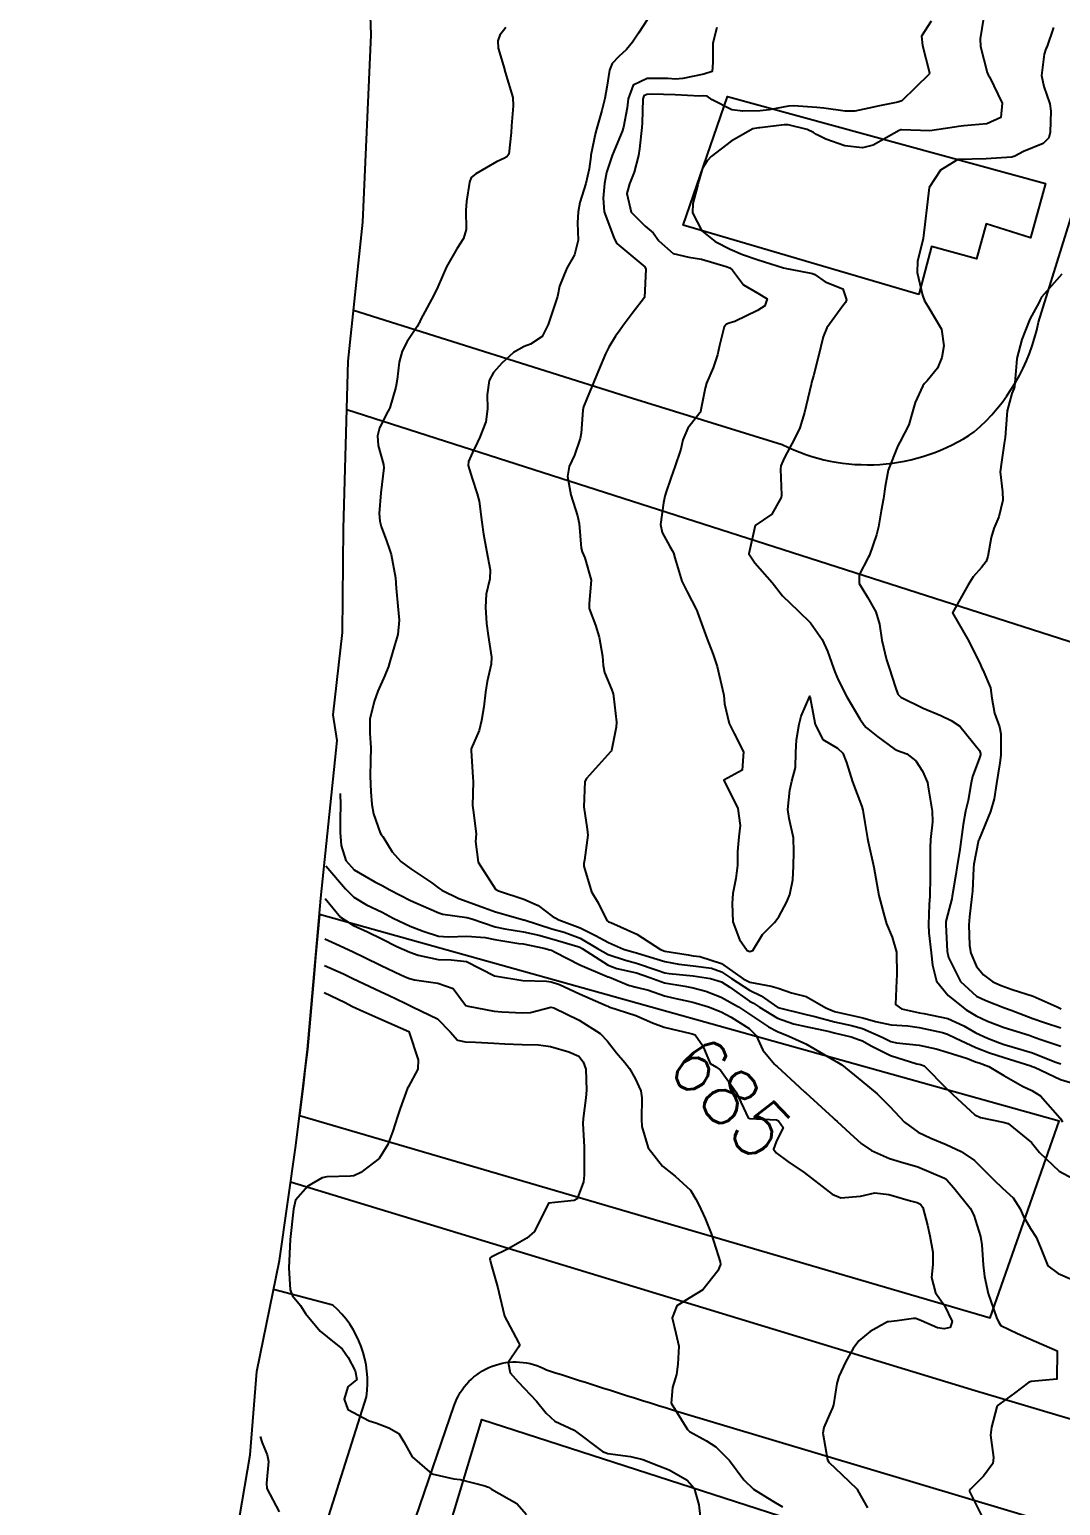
# Model space of a CAD drawing. Header units: metres. Extents: x 292545 to 299085, y 7450245 to 7463078.
# Drawn here: x 296280 to 296352.8, y 7460068.7 to 7460172.9 of the extents above; entities that cross this region are included whole.
import ezdxf
from ezdxf.enums import TextEntityAlignment as Align

# ---------------------------------------------------------------- set-up
doc = ezdxf.new("R2010")
doc.units = ezdxf.units.M
for name, color, linetype in [('Area', 45, 'Continuous'), ('Cotas', 45, 'Continuous'), ('Curvas de Nivel 1m', 11, 'Continuous'), ('Curvas de Nivel 5m', 15, 'Continuous'), ('Edificações', 30, 'Continuous'), ('Vias Primárias', 230, 'Continuous')]:
    doc.layers.add(name, color=color, linetype=linetype)
doc.styles.add('Style-STANDARD', font='STANDARD.shx')

msp = doc.modelspace()

# ---------------------------------------------------------------- linework, layer by layer
at = {"layer": 'Area'}
msp.add_polyline3d([(296294.26, 7460064.4, 692.84), (296295.6, 7460072.27, 688.8), (296296.09, 7460078.17, 694.48), (296297.68, 7460085.99, 687.72), (296298.83, 7460094.12, 689.76), (296299.35, 7460098.31, 695.16), (296299.65, 7460100.9, 696.01), (296300.6, 7460111.58, 685.22), (296301.74, 7460122.71, 681.8), (296301.47, 7460124.5, 681.81), (296302.13, 7460130.32, 682.02), (296302.19, 7460137.65, 681.9), (296302.52, 7460149.48, 682), (296303.56, 7460159.28, 689.66), (296304.14, 7460172.51, 682.76), (296304.04, 7460175.19, 683.02)], dxfattribs=at)
at = {"layer": 'Curvas de Nivel 1m', "flags": 128}
for points, elevation in [([(296323.66, 7460173.63), (296323.01, 7460172.61), (296322.59, 7460171.98), (296322.15, 7460171.46), (296321.62, 7460170.97), (296321.14, 7460170.47), (296320.97, 7460170), (296320.77, 7460168.82), (296320.64, 7460168), (296320.42, 7460167.16), (296320.09, 7460166), (296319.98, 7460165.58), (296319.65, 7460164.01), (296319.64, 7460163.91), (296319.53, 7460163.04), (296319.3, 7460162.01), (296318.86, 7460160.66), (296318.74, 7460160.02), (296318.71, 7460159.24), (296318.76, 7460158.02), (296318.5, 7460156.98), (296317.96, 7460156.03), (296317.43, 7460154.76), (296317.31, 7460154.16), (296317.28, 7460154.04), (296316.82, 7460152.63), (296316.64, 7460152.05), (296316.22, 7460151.22), (296315.38, 7460150.66), (296314.94, 7460150.51), (296314.18, 7460150.08), (296313.37, 7460149.34), (296312.77, 7460148.68), (296312.48, 7460148.1), (296312.34, 7460147.1), (296312.35, 7460146.1), (296312.23, 7460145.19), (296311.81, 7460144.1), (296311.64, 7460143.76), (296311.29, 7460143.02), (296311.02, 7460142.38), (296311, 7460142.11), (296311.27, 7460141.18), (296311.63, 7460140.11), (296311.77, 7460139.58), (296311.96, 7460138.1), (296312.06, 7460137.26), (296312.28, 7460136.1), (296312.54, 7460134.75), (296312.51, 7460134.1), (296312.25, 7460133.02), (296312.2, 7460132.1), (296312.29, 7460130.96), (296312.39, 7460130.1), (296312.63, 7460128.58), (296312.62, 7460128.09), (296312.33, 7460126.87), (296312.2, 7460126.1), (296312.09, 7460125.08), (296311.94, 7460124.1), (296311.76, 7460123.4), (296311.21, 7460122.11), (296311.19, 7460121.96), (296311.31, 7460120.11), (296311.33, 7460119.79), (296311.29, 7460118.11), (296311.33, 7460117.77), (296311.55, 7460116.1), (296311.5, 7460115.58), (296311.7, 7460114.1), (296312.92, 7460112.2), (296313.13, 7460112.09), (296314.92, 7460111.49), (296315.92, 7460111.06), (296316.91, 7460110.29), (296317.39, 7460110.04), (296318.89, 7460109.48), (296319.96, 7460108.94), (296320.88, 7460108.43), (296321.95, 7460107.98), (296322.67, 7460107.77), (296322.87, 7460107.72), (296323.24, 7460107.59), (296324.86, 7460107.1), (296325.85, 7460106.92), (296326.86, 7460106.8), (296328.15, 7460106.62), (296328.86, 7460106.38), (296329.57, 7460105.89), (296330.84, 7460105.07), (296331.66, 7460104.68), (296332.83, 7460103.85), (296334.83, 7460103.37), (296335.44, 7460103.21), (296336.82, 7460102.85), (296338.02, 7460102.59), (296338.81, 7460102.37), (296340.19, 7460101.77), (296340.8, 7460101.46), (296341.21, 7460101.35), (296342.8, 7460101.2), (296344.01, 7460100.93), (296344.79, 7460100.71), (296346.22, 7460100.26), (296346.79, 7460100.03), (296347.04, 7460099.94), (296347.71, 7460099.68), (296348.77, 7460099.05), (296350.1, 7460098.31), (296350.76, 7460097.99), (296351.37, 7460097.63), (296352.74, 7460096.04), (296352.91, 7460095.79)], 681), ([(296343.66, 7460173.46), (296342.97, 7460172.41), (296343.04, 7460171.74), (296343.53, 7460169.82), (296343.52, 7460169.73), (296341.59, 7460167.85), (296341.31, 7460167.75), (296339.89, 7460167.48), (296339.59, 7460167.41), (296338.26, 7460167.11), (296337.58, 7460167.11), (296336.08, 7460167.32), (296335.59, 7460167.38), (296333.95, 7460167.49), (296333.59, 7460167.47), (296332.23, 7460167.22), (296331.58, 7460167.15), (296330.36, 7460167.11), (296329.58, 7460167.22), (296328.21, 7460167.91), (296327.84, 7460168.17), (296327.6, 7460168.19), (296327.34, 7460168.18), (296325.6, 7460168.27), (296323.95, 7460168.31), (296323.6, 7460168.3), (296323.37, 7460168.2), (296323.3, 7460167.97), (296323.26, 7460166.29), (296323.24, 7460165.97), (296323.07, 7460164.45), (296323, 7460163.98), (296322.71, 7460162.8), (296322.37, 7460161.98), (296322.18, 7460161.31), (296322.49, 7460159.98), (296323.48, 7460159), (296324.03, 7460158.52), (296324.45, 7460157.96), (296325.46, 7460157.07), (296326.56, 7460156.82), (296327.45, 7460156.66), (296329.2, 7460156.15), (296329.45, 7460156.05), (296329.63, 7460155.9), (296330.41, 7460154.86), (296331.43, 7460154.26), (296332.08, 7460153.86), (296331.91, 7460153.38), (296331.41, 7460153.05), (296329.79, 7460152.28), (296329.41, 7460152.15), (296329.22, 7460152.08), (296329.05, 7460151.9), (296328.71, 7460150.58), (296328.57, 7460149.91), (296328.27, 7460149), (296327.8, 7460147.92), (296327.7, 7460147.57), (296327.39, 7460145.92), (296327.37, 7460145.88), (296327.33, 7460145.83), (296326.49, 7460144.75), (296326.14, 7460143.93), (296325.98, 7460143.25), (296325.54, 7460141.94), (296325.47, 7460141.75), (296325.27, 7460141.15), (296324.96, 7460140.24), (296324.87, 7460139.95), (296324.78, 7460139.48), (296324.55, 7460137.95), (296324.67, 7460137.39), (296325.22, 7460136.4), (296325.39, 7460136.12), (296325.47, 7460135.95), (296325.56, 7460135.59), (296326.06, 7460133.94), (296326.44, 7460133.19), (296327.1, 7460131.92), (296327.11, 7460131.87), (296327.16, 7460131.74), (296327.83, 7460129.91), (296328.28, 7460128.76), (296328.55, 7460127.91), (296329, 7460125.99), (296329.02, 7460125.9), (296329.08, 7460125.29), (296329.4, 7460123.9), (296329.75, 7460123.2), (296330.41, 7460121.89), (296330.32, 7460120.6), (296329.02, 7460119.9), (296330.01, 7460117.89), (296330.18, 7460116.69), (296330.08, 7460115.89), (296329.99, 7460114.86), (296329.98, 7460113.89), (296329.87, 7460112.96), (296329.67, 7460111.89), (296329.61, 7460111.2), (296329.67, 7460109.89), (296330.12, 7460108.66), (296330.67, 7460107.88), (296330.87, 7460107.81), (296331.06, 7460107.88), (296331.75, 7460109), (296332.59, 7460109.85), (296332.91, 7460110.25), (296333.46, 7460111.3), (296333.68, 7460111.84), (296333.9, 7460112.87), (296333.94, 7460113.84), (296333.96, 7460114.84), (296333.93, 7460115.84), (296333.64, 7460117.19), (296333.55, 7460117.84), (296333.67, 7460119.19), (296333.81, 7460119.84), (296334.07, 7460120.8), (296334.11, 7460121.84), (296334.14, 7460122.75), (296334.33, 7460123.84), (296334.49, 7460124.42), (296335.09, 7460125.83), (296335.46, 7460123.82), (296336, 7460122.76), (296337.05, 7460122.16), (296337.41, 7460121.8), (296337.68, 7460121.15), (296338.1, 7460119.79), (296338.75, 7460118.03), (296338.83, 7460117.78), (296338.85, 7460117.64), (296338.98, 7460116.92), (296339.15, 7460115.78), (296339.2, 7460115.55), (296339.61, 7460113.77), (296339.75, 7460112.96), (296339.97, 7460111.77), (296340.33, 7460110.35), (296340.5, 7460109.76), (296340.89, 7460108.81), (296341.21, 7460107.76), (296341.24, 7460106.14), (296341.2, 7460105.75), (296341.14, 7460104.06), (296341.56, 7460103.75), (296342.83, 7460103.47), (296343.13, 7460103.42), (296344.82, 7460103.07), (296345.96, 7460102.55), (296346.81, 7460102.06), (296347.63, 7460101.68), (296348.48, 7460101.35), (296348.8, 7460101.24), (296349.37, 7460101.08), (296350.79, 7460100.65), (296352.38, 7460100.03), (296352.79, 7460099.87)], 679), ([(296347.34, 7460173.68), (296347.1, 7460172.22), (296347.13, 7460171.69), (296347.61, 7460169.85), (296347.68, 7460169.68), (296347.76, 7460169.53), (296348.65, 7460167.67), (296348.57, 7460166.67), (296347.57, 7460166.22), (296345.95, 7460166.09), (296345.57, 7460166.04), (296345.3, 7460165.98), (296343.56, 7460165.73), (296341.56, 7460165.8), (296341.52, 7460165.8), (296341.4, 7460165.75), (296339.55, 7460164.72), (296338.81, 7460164.53), (296337.55, 7460164.66), (296336.23, 7460165.14), (296335.56, 7460165.46), (296335.35, 7460165.61), (296334.91, 7460165.83), (296333.57, 7460166.14), (296333.28, 7460166.14), (296331.56, 7460165.95), (296331.49, 7460165.95), (296331.07, 7460165.87), (296329.55, 7460165.01), (296328.14, 7460163.91), (296327.84, 7460163.61), (296327.53, 7460163.1), (296327.25, 7460162.2), (296327.19, 7460161.92), (296326.83, 7460160.6), (296326.82, 7460159.93), (296327.48, 7460158.67), (296328.41, 7460157.91), (296329.47, 7460157.38), (296330.34, 7460157.01), (296331.45, 7460156.62), (296333.24, 7460156.06), (296333.45, 7460156), (296334.32, 7460155.84), (296335.28, 7460155.66), (296335.44, 7460155.59), (296336.18, 7460155.07), (296337.43, 7460154.58), (296337.67, 7460153.8), (296337.61, 7460153.61), (296337.42, 7460153.38), (296336.3, 7460151.82), (296336.03, 7460151.18), (296335.71, 7460149.82), (296335.36, 7460148.43), (296335.22, 7460147.96), (296335.19, 7460147.83), (296334.83, 7460146.34), (296334.72, 7460145.84), (296334.39, 7460144.76), (296333.94, 7460143.84), (296333.71, 7460143.43), (296333.29, 7460142.63), (296333.05, 7460142.08), (296333.02, 7460141.85), (296333.1, 7460140.01), (296333.08, 7460139.85), (296332.42, 7460138.68), (296331.23, 7460137.87), (296330.79, 7460135.88), (296331.2, 7460135.24), (296332.44, 7460133.86), (296333.17, 7460132.92), (296334.28, 7460131.84), (296335.15, 7460131.01), (296335.97, 7460129.82), (296336.33, 7460129.01), (296336.75, 7460127.81), (296336.85, 7460127.54), (296337.1, 7460126.98), (296337.71, 7460125.79), (296338.62, 7460124.23), (296338.92, 7460123.78), (296339.06, 7460123.61), (296339.88, 7460122.95), (296341.05, 7460122.1), (296341.28, 7460121.99), (296341.94, 7460121.75), (296342.56, 7460121.26), (296343.03, 7460120.53), (296343.39, 7460119.73), (296343.47, 7460119.27), (296343.71, 7460117.72), (296343.75, 7460116.96), (296343.61, 7460115.72), (296343.57, 7460115.12), (296343.59, 7460113.72), (296343.58, 7460113.08), (296343.55, 7460111.72), (296343.52, 7460111.12), (296343.46, 7460109.72), (296343.49, 7460109.13), (296343.66, 7460107.72), (296343.74, 7460106.84), (296344.02, 7460105.72), (296344.84, 7460104.69), (296346.11, 7460103.7), (296346.83, 7460103.26), (296347.62, 7460102.88), (296348.81, 7460102.44), (296350.56, 7460101.89), (296350.8, 7460101.81), (296351.31, 7460101.63), (296352.8, 7460101.12)], 678), ([(296313.65, 7460173.01), (296313.23, 7460172.49), (296313.07, 7460172.09), (296313.11, 7460171.57), (296313.55, 7460170.08), (296313.56, 7460170.03), (296313.61, 7460169.87), (296314.15, 7460168.07), (296314.16, 7460167.49), (296314.05, 7460166.08), (296314.02, 7460165.62), (296313.85, 7460164.08), (296313.72, 7460163.89), (296313.54, 7460163.81), (296312.99, 7460163.54), (296311.53, 7460162.7), (296311.21, 7460162.43), (296311.09, 7460162.11), (296310.87, 7460160.75), (296310.82, 7460160.12), (296310.84, 7460158.76), (296310.66, 7460158.12), (296310.18, 7460157.41), (296309.45, 7460156.13), (296308.85, 7460154.72), (296308.57, 7460154.14), (296307.62, 7460152.38), (296307.52, 7460152.16), (296307.49, 7460152.08), (296307.4, 7460151.91), (296306.69, 7460150.86), (296306.34, 7460150.17), (296306.13, 7460149.41), (296305.98, 7460148.17), (296305.88, 7460147.64), (296305.46, 7460146.18), (296305.42, 7460146.09), (296305.33, 7460145.93), (296304.73, 7460144.77), (296304.6, 7460144.19), (296304.64, 7460143.53), (296305.01, 7460142.18), (296305.04, 7460141.94), (296304.82, 7460140.19), (296304.72, 7460138.71), (296304.76, 7460138.19), (296304.86, 7460137.81), (296305.22, 7460136.8), (296305.45, 7460136.18), (296305.56, 7460135.82), (296305.86, 7460134.17), (296305.9, 7460133.44), (296306.03, 7460132.17), (296306.12, 7460131.2), (296306.02, 7460130.17), (296305.82, 7460129.48), (296305.44, 7460128.18), (296305.37, 7460127.92), (296305.1, 7460127.28), (296304.62, 7460126.19), (296304.35, 7460125.45), (296304.05, 7460124.2), (296304.05, 7460123.21), (296304.13, 7460122.19), (296304.11, 7460121.27), (296304.07, 7460120.19), (296304.12, 7460119.08), (296304.2, 7460118.19), (296304.31, 7460117.52), (296304.78, 7460116.18), (296304.86, 7460116.07), (296304.97, 7460115.92), (296305.63, 7460114.85), (296306.23, 7460114.17), (296306.95, 7460113.65), (296308.43, 7460112.65), (296308.93, 7460112.28), (296309.13, 7460112.14), (296310.34, 7460111.55), (296310.92, 7460111.33), (296312.13, 7460110.88), (296312.91, 7460110.6), (296314.81, 7460110.07), (296314.9, 7460110.05), (296314.93, 7460110.05), (296316.89, 7460109.41), (296317.76, 7460109.16), (296318.88, 7460108.75), (296320.12, 7460108.01), (296320.87, 7460107.59), (296322.08, 7460107.2), (296322.86, 7460106.99), (296324.33, 7460106.48), (296324.86, 7460106.31), (296325.17, 7460106.26), (296326.85, 7460106.1), (296328.09, 7460105.91), (296328.85, 7460105.67), (296329.45, 7460105.29), (296330.84, 7460104.31), (296331.11, 7460104.15), (296331.55, 7460103.87), (296332.82, 7460103.1), (296333.94, 7460102.71), (296334.81, 7460102.51), (296336.47, 7460102.15), (296336.81, 7460102.07), (296338.01, 7460101.79), (296338.6, 7460101.58), (296338.8, 7460101.49), (296339.41, 7460101.16), (296340.79, 7460100.46), (296342.64, 7460099.88), (296342.78, 7460099.86), (296342.89, 7460099.84), (296343.15, 7460099.73), (296344.76, 7460098.11), (296345.17, 7460097.71), (296346.74, 7460096.28), (296347.14, 7460096.09), (296348.73, 7460095.77), (296349.08, 7460095.66), (296350.72, 7460094.33), (296351.29, 7460093.63), (296352.69, 7460092.3), (296353.99, 7460091.6)], 682), ([(296352.27, 7460173.01), (296351.8, 7460171.63), (296351.75, 7460171.51), (296351.63, 7460171.15), (296351.43, 7460169.63), (296351.6, 7460168.85), (296352.02, 7460167.63), (296352.09, 7460167.12), (296352.05, 7460165.63), (296351.96, 7460165.23), (296351.55, 7460164.83), (296350.17, 7460164.27), (296349.55, 7460163.95), (296349.33, 7460163.88), (296347.54, 7460163.76), (296345.54, 7460163.71), (296344.3, 7460162.96), (296343.51, 7460161.73), (296343.3, 7460159.92), (296343.28, 7460159.73), (296343.08, 7460158.14), (296343, 7460157.73), (296342.68, 7460156.52), (296342.66, 7460155.74), (296343.04, 7460154.12), (296343.19, 7460153.73), (296343.42, 7460153.35), (296344.39, 7460151.72), (296344.55, 7460150.55), (296344.4, 7460149.72), (296344.1, 7460148.98), (296343.36, 7460148.08), (296343.18, 7460147.9), (296343.07, 7460147.73), (296342.52, 7460146.55), (296342.29, 7460145.74), (296342.08, 7460144.98), (296341.45, 7460143.75), (296341.3, 7460143.49), (296340.61, 7460141.77), (296340.41, 7460140.63), (296340.28, 7460139.77), (296340.12, 7460138.9), (296339.93, 7460137.77), (296339.79, 7460137.21), (296339.29, 7460135.78), (296339.27, 7460135.73), (296339.21, 7460135.62), (296338.58, 7460134.4), (296338.58, 7460133.79), (296339.17, 7460132.81), (296339.75, 7460131.77), (296340, 7460130.92), (296340.16, 7460129.77), (296340.49, 7460128.39), (296340.7, 7460127.76), (296341.1, 7460126.51), (296341.29, 7460125.96), (296341.52, 7460125.75), (296343.08, 7460124.98), (296344.33, 7460124.46), (296345.07, 7460124.12), (296345.67, 7460123.7), (296347.05, 7460121.99), (296347.12, 7460121.77), (296347.12, 7460121.69), (296347.04, 7460121.41), (296346.57, 7460120.15), (296346.48, 7460119.7), (296346.25, 7460118.46), (296346.08, 7460117.7), (296345.9, 7460116.78), (296345.76, 7460115.7), (296345.67, 7460115), (296345.46, 7460113.7), (296345.4, 7460113.24), (296345.14, 7460111.71), (296345.1, 7460111.53), (296344.91, 7460110.81), (296344.69, 7460109.92), (296344.68, 7460109.71), (296344.78, 7460107.8), (296344.8, 7460107.71), (296344.87, 7460107.39), (296345.71, 7460105.7), (296346.84, 7460104.66), (296347.5, 7460104.34), (296348.83, 7460103.84), (296349.3, 7460103.66), (296350.82, 7460103.08), (296351.65, 7460102.79), (296352.81, 7460102.41)], 677), ([(296352.87, 7460155.62), (296351.43, 7460153.99), (296351.32, 7460153.75), (296351.26, 7460153.64), (296350.61, 7460152.44), (296350.31, 7460151.65), (296350.04, 7460151), (296349.7, 7460149.66), (296349.68, 7460149.35), (296349.52, 7460147.66), (296349.48, 7460147.53), (296349.35, 7460147.18), (296349.02, 7460145.97), (296348.99, 7460145.66), (296348.88, 7460144.09), (296348.81, 7460143.66), (296348.61, 7460142.35), (296348.52, 7460141.67), (296348.68, 7460140.25), (296348.71, 7460139.67), (296348.43, 7460138.48), (296348.08, 7460137.67), (296347.88, 7460137.02), (296347.66, 7460135.68), (296347.54, 7460135.34), (296347.2, 7460134.92), (296346.62, 7460134.26), (296346.25, 7460133.69), (296345.16, 7460131.71), (296346.3, 7460129.7), (296347.12, 7460128.05), (296347.23, 7460127.8), (296347.29, 7460127.69), (296347.83, 7460126.41), (296347.94, 7460125.68), (296348.12, 7460124.63), (296348.46, 7460123.67), (296348.57, 7460123.18), (296348.56, 7460121.67), (296348.49, 7460121.12), (296348.27, 7460119.67), (296348.1, 7460118.58), (296347.84, 7460117.68), (296347.03, 7460115.74), (296347.01, 7460115.69), (296347, 7460115.66), (296346.97, 7460115.55), (296346.67, 7460113.97), (296346.64, 7460113.69), (296346.56, 7460112.06), (296346.52, 7460111.69), (296346.36, 7460110.25), (296346.31, 7460109.7), (296346.35, 7460108.22), (296346.45, 7460107.69), (296346.86, 7460106.75), (296347.34, 7460106.16), (296348, 7460105.67), (296348.6, 7460105.41), (296348.85, 7460105.31), (296349.37, 7460105.13), (296350.84, 7460104.65), (296352.55, 7460103.9), (296352.83, 7460103.76)], 676), ([(296301.95, 7460118.95), (296301.98, 7460118.13), (296301.97, 7460117.17), (296301.97, 7460116.21), (296302.03, 7460115.28), (296302.37, 7460114.22), (296302.94, 7460113.56), (296304.4, 7460112.72), (296304.93, 7460112.46), (296305.46, 7460112.17), (296306.92, 7460111.41), (296308.22, 7460110.83), (296308.91, 7460110.53), (296309.21, 7460110.44), (296310.9, 7460110.2), (296311.24, 7460110.11), (296312.89, 7460109.55), (296313.58, 7460109.4), (296314.89, 7460109.19), (296315.98, 7460108.96), (296316.88, 7460108.71), (296318.73, 7460108.17), (296318.87, 7460108.12), (296319.03, 7460108.02), (296320.86, 7460106.85), (296321.48, 7460106.61), (296322.86, 7460106.29), (296323.81, 7460105.96), (296324.85, 7460105.6), (296326.27, 7460105.35), (296326.85, 7460105.24), (296327.75, 7460105), (296328.84, 7460104.59), (296330.06, 7460103.89), (296330.83, 7460103.38), (296332.18, 7460102.5), (296332.81, 7460102.17), (296333.62, 7460101.84), (296334.8, 7460101.28), (296336.05, 7460100.56), (296336.79, 7460100.13), (296337, 7460100.02), (296337.36, 7460099.8), (296338.77, 7460098.65), (296339.83, 7460097.77), (296340.74, 7460096.87), (296341.78, 7460095.75), (296342.73, 7460095.06), (296343.63, 7460094.63), (296344.72, 7460094.18), (296345.77, 7460093.7), (296346.7, 7460093.06), (296348.07, 7460091.68), (296348.68, 7460091.11), (296349.43, 7460090.42), (296349.92, 7460089.65), (296350.15, 7460089.14), (296350.65, 7460088.25), (296351.06, 7460087.64), (296351.36, 7460086.91), (296351.89, 7460085.63), (296352.61, 7460085.09), (296353.64, 7460084.64)], 683), ([(296300.94, 7460113.85), (296302.33, 7460112.22), (296302.92, 7460111.65), (296303.81, 7460111.1), (296304.91, 7460110.58), (296305.69, 7460110.17), (296306.9, 7460109.59), (296307.81, 7460109.24), (296308.89, 7460108.9), (296309.59, 7460108.83), (296310.89, 7460108.89), (296312.19, 7460108.79), (296312.88, 7460108.66), (296314.57, 7460108.38), (296314.88, 7460108.34), (296316.32, 7460108.05), (296316.76, 7460107.93), (296316.87, 7460107.89), (296317.13, 7460107.77), (296318.86, 7460106.86), (296320.8, 7460106.05), (296320.85, 7460106.03), (296320.87, 7460106.02), (296320.95, 7460106), (296322.29, 7460105.42), (296322.85, 7460105.3), (296323.72, 7460105.08), (296324.84, 7460104.68), (296325.43, 7460104.53), (296326.84, 7460104.24), (296327.94, 7460103.91), (296328.83, 7460103.55), (296329.55, 7460103.16), (296330.81, 7460102.38), (296331.31, 7460101.87), (296331.77, 7460100.84), (296332.6, 7460099.85), (296332.7, 7460099.77), (296332.78, 7460099.7), (296334.36, 7460098.23), (296334.75, 7460097.87), (296334.8, 7460097.83), (296336.74, 7460096.06), (296336.86, 7460095.94), (296337.01, 7460095.81), (296337.92, 7460094.98), (296338.72, 7460094.26), (296339.43, 7460093.77), (296340.7, 7460093.2), (296341.48, 7460092.97), (296342.7, 7460092.6), (296344.6, 7460091.8), (296344.68, 7460091.75), (296344.74, 7460091.71), (296345.25, 7460091.13), (296346.4, 7460089.69), (296346.66, 7460089.2), (296347.12, 7460087.69), (296347.22, 7460087.1), (296347.33, 7460085.68), (296347.42, 7460084.86), (296347.68, 7460083.68), (296348.27, 7460081.97), (296348.39, 7460081.67), (296348.56, 7460081.42), (296349.74, 7460080.84), (296350.55, 7460080.5), (296352.54, 7460079.62), (296352.52, 7460077.62), (296350.7, 7460077.45), (296350.52, 7460077.38), (296349.53, 7460076.64), (296348.5, 7460075.88), (296348.38, 7460075.79), (296348.29, 7460075.67), (296347.91, 7460074.24), (296347.84, 7460073.68), (296348.05, 7460072.09), (296347.99, 7460071.67), (296347.35, 7460070.77), (296346.43, 7460069.85), (296346.36, 7460069.76), (296346.35, 7460069.69), (296346.42, 7460069.55), (296347.37, 7460067.68)], 684), ([(296300.88, 7460108.7), (296301.92, 7460108.22), (296302.88, 7460107.78), (296303.66, 7460107.41), (296304.86, 7460106.83), (296306.23, 7460106.17), (296306.65, 7460105.96), (296306.85, 7460105.89), (296307.2, 7460105.81), (296308.85, 7460105.56), (296309.92, 7460105.2), (296310.73, 7460104.11), (296310.83, 7460104), (296311, 7460103.94), (296312.83, 7460103.6), (296313.37, 7460103.54), (296314.82, 7460103.47), (296315.38, 7460103.51), (296316.83, 7460103.87), (296317.03, 7460103.84), (296318.82, 7460102.95), (296320.29, 7460102.01), (296320.8, 7460101.5), (296321.45, 7460100.65), (296322.05, 7460099.98), (296322.36, 7460099.55), (296322.77, 7460098.84), (296323.18, 7460097.97), (296323.25, 7460097.47), (296323.21, 7460095.97), (296323.24, 7460095.45), (296323.68, 7460093.96), (296324.69, 7460092.66), (296325.6, 7460091.94), (296326.67, 7460090.95), (296327.06, 7460090.32), (296327.25, 7460089.92), (296327.7, 7460088.96), (296328.12, 7460087.91), (296328.62, 7460086.34), (296328.77, 7460085.9), (296328.79, 7460085.72), (296328.61, 7460085.26), (296327.55, 7460083.92), (296326.59, 7460083.34), (296325.72, 7460082.8), (296325.37, 7460081.94), (296325.64, 7460080.86), (296325.86, 7460079.94), (296325.79, 7460078.68), (296325.69, 7460077.94), (296325.41, 7460077.04), (296325.31, 7460075.94), (296326.47, 7460074.06), (296326.53, 7460073.99), (296326.6, 7460073.93), (296327.81, 7460073.26), (296328.46, 7460072.85), (296329.43, 7460071.89), (296330.43, 7460070.51), (296331.11, 7460069.87), (296332.41, 7460069.06), (296333.16, 7460068.6)], 686), ([(296300.86, 7460106.83), (296302.19, 7460106.22), (296302.85, 7460105.91), (296304.01, 7460105.36), (296304.84, 7460104.97), (296305.37, 7460104.72), (296306.55, 7460104.16), (296306.83, 7460104.01), (296307.11, 7460103.88), (296308.82, 7460103.05), (296309.73, 7460102.13), (296310.24, 7460101.56), (296310.8, 7460101.42), (296311.5, 7460101.4), (296312.8, 7460101.33), (296313.58, 7460101.3), (296314.79, 7460101.25), (296315.95, 7460101.21), (296316.79, 7460101.09), (296318.09, 7460100.72), (296318.79, 7460100.42), (296319.11, 7460100.02), (296319.28, 7460099.51), (296319.33, 7460098.01), (296319.28, 7460097.49), (296319.09, 7460096.02), (296319.08, 7460095.67), (296319.16, 7460094.02), (296319.17, 7460093.56), (296319.16, 7460092.02), (296319.13, 7460091.56), (296318.67, 7460090.35), (296318.46, 7460090.23), (296316.66, 7460090.04), (296315.66, 7460088.05), (296315.12, 7460087.58), (296314.63, 7460087.28), (296313.85, 7460086.85), (296312.62, 7460086.24), (296312.53, 7460086.18), (296312.51, 7460086.09), (296312.53, 7460086.01), (296312.61, 7460085.72), (296313.09, 7460084.08), (296313.22, 7460083.45), (296313.55, 7460082.08), (296314.55, 7460080.21), (296314.6, 7460080.07), (296314.6, 7460080.01), (296314.54, 7460079.87), (296313.81, 7460078.79), (296313.94, 7460078.08), (296314.51, 7460077.43), (296315.82, 7460076.06), (296316.48, 7460075.22), (296317.1, 7460074.66), (296318.47, 7460074.02), (296320.46, 7460072.51), (296320.83, 7460072.37), (296322.45, 7460072.17), (296323.3, 7460071.96), (296324.45, 7460071.5), (296325.17, 7460071.22), (296326.43, 7460070.5), (296326.94, 7460069.92), (296327.26, 7460068.76), (296327.36, 7460067.92)], 687), ([(296300.84, 7460104.91), (296302.27, 7460104.22), (296302.83, 7460103.92), (296303.34, 7460103.69), (296304.82, 7460103.02), (296306.8, 7460102.16), (296307.46, 7460100.15), (296307.44, 7460099.49), (296306.76, 7460098.23), (296306.72, 7460098.16), (296306.18, 7460096.73), (296306, 7460096.17), (296305.67, 7460095.12), (296305.32, 7460094.18), (296304.7, 7460093.19), (296303.42, 7460092.2), (296302.92, 7460091.98), (296302.69, 7460091.95), (296301.01, 7460091.91), (296300.69, 7460091.84), (296299.67, 7460091.25), (296298.81, 7460090.26), (296298.66, 7460089.63), (296298.44, 7460087.49), (296298.34, 7460085.48), (296298.42, 7460083.93), (296298.59, 7460083.51), (296299.16, 7460082.83), (296299.52, 7460082.25), (296300.55, 7460081.01), (296301.54, 7460080.22), (296302.09, 7460079.76), (296302.53, 7460079.15), (296303.01, 7460078.21), (296303.13, 7460077.59), (296302.51, 7460077.08), (296302.23, 7460076.21), (296302.49, 7460075.49), (296304, 7460074.67), (296304.48, 7460074.55), (296305.4, 7460074.18), (296306.09, 7460073.79), (296306.46, 7460073.19), (296307.04, 7460072.15), (296308.43, 7460070.93), (296309.98, 7460070.58), (296310.43, 7460070.54), (296312.17, 7460070.09), (296312.36, 7460070.03), (296312.42, 7460070), (296312.64, 7460069.87), (296314.41, 7460068.84), (296315.1, 7460068.06)], 688), ([(296296.32, 7460073.57), (296296.46, 7460073.14), (296296.82, 7460072.28), (296296.91, 7460071.81), (296296.76, 7460070.28), (296296.79, 7460069.9), (296297.66, 7460068.27)], 689)]:
    msp.add_lwpolyline(points, dxfattribs=dict(at, elevation=elevation))
at = {"layer": 'Curvas de Nivel 5m', "flags": 128}
for points, elevation in [([(296328.54, 7460173.02), (296328.24, 7460171.91), (296328.25, 7460170.54), (296328.2, 7460169.91), (296327.61, 7460169.73), (296326.13, 7460169.41), (296325.61, 7460169.38), (296325.08, 7460169.42), (296323.61, 7460169.42), (296322.63, 7460168.95), (296322.28, 7460167.98), (296322.21, 7460167.36), (296321.94, 7460165.99), (296321.86, 7460165.69), (296321.55, 7460164.95), (296321.26, 7460164.28), (296321.15, 7460163.99), (296320.74, 7460162.79), (296320.61, 7460162), (296320.52, 7460160.98), (296320.59, 7460160), (296321.26, 7460158.2), (296321.36, 7460157.99), (296321.47, 7460157.78), (296322.61, 7460156.83), (296323.45, 7460156.12), (296323.52, 7460155.97), (296323.42, 7460153.97), (296322.56, 7460152.83), (296321.92, 7460151.98), (296321.7, 7460151.69), (296321.39, 7460151.24), (296320.91, 7460150.46), (296320.67, 7460150), (296320.18, 7460148.82), (296319.86, 7460148.01), (296319.34, 7460146.77), (296319.12, 7460146.24), (296319.07, 7460146.02), (296318.95, 7460144.38), (296318.89, 7460144.02), (296318.48, 7460142.84), (296318.11, 7460142.03), (296317.99, 7460141.32), (296318.23, 7460140.03), (296318.71, 7460138.55), (296318.83, 7460138.02), (296318.96, 7460136.28), (296319.02, 7460136.02), (296319.21, 7460135.59), (296319.66, 7460134.01), (296319.52, 7460132.37), (296319.52, 7460132.01), (296319.98, 7460130.83), (296320.23, 7460130), (296320.46, 7460128.66), (296320.51, 7460128), (296320.61, 7460127.5), (296321.1, 7460126.33), (296321.22, 7460125.99), (296321.25, 7460125.82), (296321.45, 7460123.99), (296321.42, 7460123.63), (296321.09, 7460121.99), (296321.08, 7460121.95), (296321.04, 7460121.91), (296319.34, 7460120.02), (296319.23, 7460119.8), (296319.15, 7460118.02), (296319.39, 7460116.43), (296319.43, 7460116.01), (296319.19, 7460114.25), (296319.15, 7460114.02), (296319.15, 7460113.82), (296319.68, 7460112.01), (296320.15, 7460111.24), (296320.78, 7460110), (296320.9, 7460109.91), (296321.05, 7460109.85), (296322.89, 7460109.02), (296324.55, 7460107.95), (296324.87, 7460107.83), (296326.51, 7460107.56), (296326.87, 7460107.51), (296327.33, 7460107.46), (296328.86, 7460106.97), (296330.38, 7460105.88), (296330.85, 7460105.64), (296332.36, 7460105.37), (296332.85, 7460105.22), (296333.8, 7460104.88), (296334.84, 7460104.62), (296336.22, 7460103.82), (296336.83, 7460103.58), (296337.13, 7460103.51), (296338.82, 7460103.12), (296339.73, 7460102.86), (296340.82, 7460102.64), (296342, 7460102.56), (296342.81, 7460102.44), (296344.44, 7460102.09), (296344.81, 7460101.97), (296345.39, 7460101.7), (296346.8, 7460101.03), (296347.77, 7460100.65), (296348.79, 7460100.33), (296350.69, 7460099.74), (296350.78, 7460099.7), (296350.93, 7460099.64), (296352.77, 7460098.78), (296353.96, 7460098.41)], 680), ([(296300.91, 7460111.54), (296301.99, 7460110.22), (296302.9, 7460109.65), (296303.89, 7460109.19), (296304.89, 7460108.71), (296305.96, 7460108.17), (296306.88, 7460107.75), (296307.47, 7460107.55), (296308.87, 7460107.25), (296309.78, 7460107.22), (296310.87, 7460107.09), (296312.85, 7460106.09), (296314.85, 7460105.75), (296316.51, 7460105.71), (296316.85, 7460105.67), (296317.42, 7460105.47), (296318.84, 7460104.83), (296320.73, 7460104), (296320.83, 7460103.95), (296320.92, 7460103.91), (296322.82, 7460103.3), (296323.99, 7460102.78), (296324.81, 7460102.46), (296326.7, 7460102.03), (296326.8, 7460102), (296327, 7460101.92), (296327.54, 7460101.16), (296328.05, 7460099.91), (296328.51, 7460099.64), (296328.78, 7460099.44), (296329.89, 7460097.89), (296330.74, 7460096.07), (296330.87, 7460096.01), (296332.73, 7460095.92), (296332.87, 7460095.85), (296333.2, 7460095.38), (296332.72, 7460094.37), (296332.53, 7460093.85), (296332.71, 7460093.59), (296333.55, 7460092.99), (296334.69, 7460092.22), (296335.2, 7460091.82), (296336.67, 7460090.68), (296337.29, 7460090.42), (296338.67, 7460090.53), (296339.68, 7460090.77), (296340.67, 7460090.65), (296342.19, 7460090.22), (296342.67, 7460090.09), (296342.89, 7460089.97), (296343.06, 7460089.73), (296343.4, 7460088.48), (296343.56, 7460087.73), (296343.77, 7460086.58), (296343.76, 7460085.72), (296343.67, 7460084.79), (296343.96, 7460083.72), (296344.58, 7460082.83), (296345.14, 7460081.7), (296345, 7460081.26), (296344.56, 7460081.17), (296344.09, 7460081.25), (296342.97, 7460081.73), (296342.57, 7460081.91), (296342.4, 7460081.91), (296341.26, 7460081.75), (296340.64, 7460081.68), (296340.56, 7460081.66), (296339.34, 7460080.98), (296338.55, 7460080.32), (296338.14, 7460079.79), (296337.62, 7460078.88), (296337.13, 7460077.8), (296337, 7460077.32), (296336.75, 7460075.81), (296336.69, 7460075.61), (296336.49, 7460075.14), (296336.08, 7460074.21), (296336.01, 7460073.81), (296336.33, 7460071.94), (296336.4, 7460071.81), (296336.45, 7460071.75), (296337.32, 7460070.92), (296338.42, 7460069.85), (296338.46, 7460069.79), (296339.17, 7460068.54)], 685)]:
    msp.add_lwpolyline(points, dxfattribs=dict(at, elevation=elevation))
at = {"layer": 'Edificações'}
msp.add_lwpolyline([(296342.77, 7460154.17), (296326.15, 7460159.07), (296329.29, 7460168.14), (296351.72, 7460162.01), (296350.67, 7460158.17), (296347.53, 7460159.17), (296346.85, 7460156.69), (296343.67, 7460157.56)], close=True, dxfattribs=at)
at = {"layer": 'Edificações', "elevation": 692.46}
msp.add_lwpolyline([(296299.09, 7460096.22), (296347.82, 7460081.95), (296352.69, 7460095.84), (296300.5, 7460110.42), (296300.23, 7460107.4), (296300.13, 7460106.24), (296299.65, 7460100.9), (296299.5, 7460099.61), (296299.35, 7460098.31)], close=True, dxfattribs=at)
at = {"layer": 'Edificações', "elevation": 696.71}
msp.add_lwpolyline([(296280.04, 7459964.33), (296302.73, 7460037.54), (296309.7, 7460035.52), (296312.33, 7460043.85), (296303.64, 7460046.59), (296302.04, 7460041.51), (296301.01, 7460041.89), (296306.11, 7460060.04), (296307.39, 7460059.66), (296311.95, 7460074.78), (296352.39, 7460061.7), (296348.36, 7460042.12), (296333.31, 7460046.5), (296332.17, 7460042.61), (296344.79, 7460038.08), (296337.69, 7460016.91), (296340.95, 7460015.82), (296338.13, 7460007.71), (296334.89, 7460008.49), (296332.17, 7460000.35), (296333.14, 7460000.03), (296319.96, 7459956.54)], dxfattribs=at)
at = {"layer": 'Vias Primárias'}
for points, elevation in [([(296302.9, 7460153.07), (296322.59, 7460146.85), (296333.14, 7460143.6, 0.273534), (296346.69, 7460144.48, 0.166722), (296351.22, 7460152.22), (296368.53, 7460207.9, -0.398343)], 684.8), ([(296302.43, 7460146.06), (296357.09, 7460128.52), (296395.27, 7460116.78), (296419.51, 7460109.27), (296421.9, 7460108.5, -0.151666), (296430.21, 7460102.67, 0.261996), (296436.89, 7460099.83, -0.209491), (296448.52, 7460096.22, -0.152445), (296455.61, 7460084.76, -0.166612), (296454.88, 7460075.51, 0.312685), (296455.75, 7460071.17, -0.177257), (296458.26, 7460065.98, -0.058962), (296458.14, 7460058.36), (296454.33, 7459986.57), (296451.93, 7459940.08, -0.180035)], 681.97), ([(296424.11, 7459943.85), (296426.12, 7459972.88), (296427.97, 7460007.4), (296429.33, 7460037.17), (296429.79, 7460044.97, 0.458334), (296425.06, 7460052.23, 0.000151), (296401.19, 7460059.94, 0.000953), (296372.13, 7460069.25), (296346.75, 7460076.8), (296298.46, 7460091.53)], 681.97), ([(296289.2, 7460030.15), (296303.81, 7460076.38, 0.254827), (296301.44, 7460082.85), (296297.26, 7460083.95)], 690.77), ([(296284.63, 7459995.46), (296304.59, 7460059.95), (296310.01, 7460075.77, -0.465499), (296316.51, 7460078.28, 0.001783), (296325.55, 7460075.41), (296352.73, 7460067.26, -0.510888), (296356.83, 7460059.26), (296343.48, 7460015.16), (296331.4, 7459976.17), (296318.97, 7459935.16), (296303.86, 7459889.37, 0.433949), (296310.95, 7459876.39), (296351.69, 7459863.17, 0.494824), (296361.49, 7459865.99, -0.02156), (296363.44, 7459872.88), (296371.53, 7459897.4)], 694.76)]:
    msp.add_lwpolyline(points, format="xyb", dxfattribs=dict(at, elevation=elevation))

# ---------------------------------------------------------------- texts
at = {"layer": 'Cotas', "style": 'Style-STANDARD'}
msp.add_text('685', height=4, rotation=313.6813, dxfattribs=at).set_placement((296329.48, 7460097.51, 685), align=Align.MIDDLE_CENTER)

doc.saveas('drawing.dxf')
